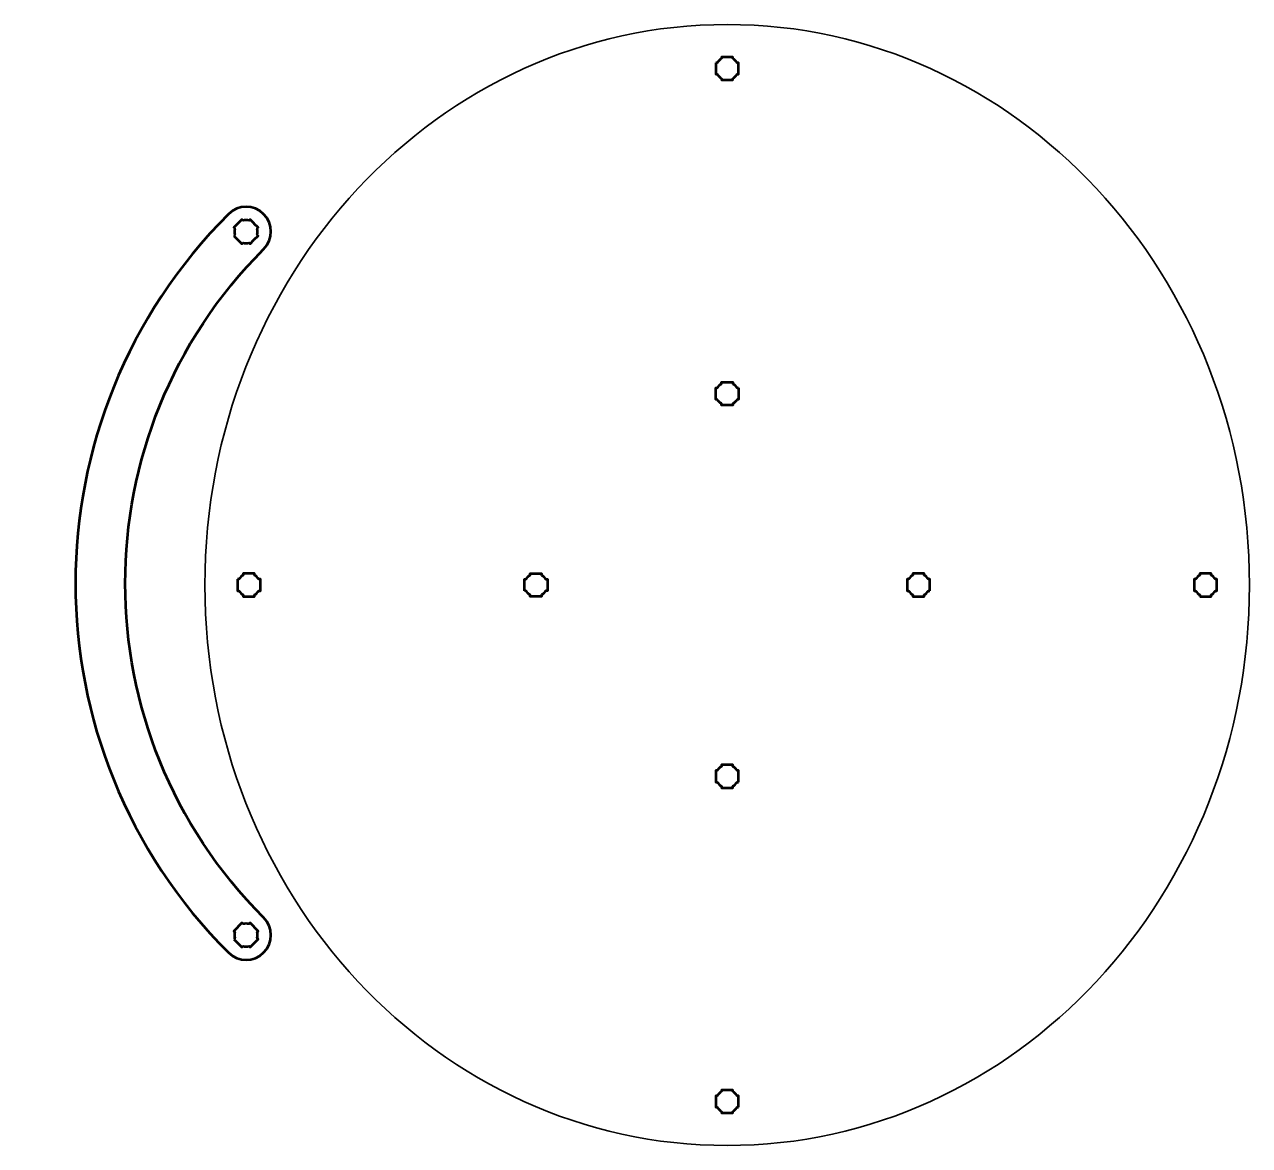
# Model space of a CAD drawing. Header units: centimetres. Extents: x -215 to 208, y -170 to 139.
# Drawn here: x -118.36 to -86.35, y -118.65 to -89.35 of the extents above; entities that cross this region are included whole.
import ezdxf

# ---------------------------------------------------------------- set-up
doc = ezdxf.new("R2010")
doc.units = ezdxf.units.CM
doc.header["$MEASUREMENT"] = 0
doc.layers.add('Layer 1', color=7, linetype='Continuous')

msp = doc.modelspace()

# ---------------------------------------------------------------- linework, layer by layer
at = {"layer": 'Layer 1', "color": 250, "lineweight": 35}
msp.add_ellipse((-100, -104), major_axis=(0, 14.65), ratio=0.93174061, dxfattribs=at)
at = {"layer": 'Layer 1', "color": 250, "lineweight": 53}
for points, knots in [([(-100.30005, -90.34998), (-100.30005, -90.34998), (-100.25985, -90.34998), (-100.25985, -90.34998), (-100.25985, -90.34998), (-100.23352, -90.30446), (-100.19556, -90.26653), (-100.15005, -90.2402), (-100.15005, -90.2402), (-100.15005, -90.2402), (-100.15005, -90.19998), (-100.15005, -90.19998), (-100.15005, -90.19998), (-100.15005, -90.19998), (-99.85005, -90.19998), (-99.85005, -90.19998), (-99.85005, -90.19998), (-99.85005, -90.19998), (-99.85005, -90.24017), (-99.85005, -90.24017), (-99.85005, -90.24017), (-99.80452, -90.2665), (-99.76653, -90.30445), (-99.74017, -90.34998), (-99.74017, -90.34998), (-99.74017, -90.34998), (-99.70005, -90.34998), (-99.70005, -90.34998), (-99.70005, -90.34998), (-99.70005, -90.34998), (-99.70005, -90.4954), (-99.70005, -90.4954), (-99.70005, -90.4954), (-99.70005, -90.4954), (-99.69999, -90.50005), (-99.69999, -90.50005), (-99.69999, -90.50005), (-99.69999, -90.50005), (-99.70005, -90.50469), (-99.70005, -90.50469), (-99.70005, -90.50469), (-99.70005, -90.50469), (-99.70005, -90.64998), (-99.70005, -90.64998), (-99.70005, -90.64998), (-99.70005, -90.64998), (-99.74012, -90.64998), (-99.74012, -90.64998), (-99.74012, -90.64998), (-99.76647, -90.69555), (-99.80447, -90.73356), (-99.85005, -90.75992), (-99.85005, -90.75992), (-99.85005, -90.75992), (-99.85005, -90.79998), (-99.85005, -90.79998), (-99.85005, -90.79998), (-99.85005, -90.79998), (-99.99333, -90.79998), (-99.99333, -90.79998), (-99.99333, -90.79998), (-99.99333, -90.79998), (-100, -90.80006), (-100, -90.80006), (-100, -90.80006), (-100, -90.80006), (-100.00668, -90.79998), (-100.00668, -90.79998), (-100.00668, -90.79998), (-100.00668, -90.79998), (-100.15005, -90.79998), (-100.15005, -90.79998), (-100.15005, -90.79998), (-100.15005, -90.79998), (-100.15005, -90.75988), (-100.15005, -90.75988), (-100.15005, -90.75988), (-100.19559, -90.73352), (-100.23357, -90.69553), (-100.2599, -90.64998), (-100.2599, -90.64998), (-100.2599, -90.64998), (-100.30005, -90.64998), (-100.30005, -90.64998), (-100.30005, -90.64998), (-100.30005, -90.64998), (-100.30005, -90.34998), (-100.30005, -90.34998)], [0, 0, 0, 0, 0.04545455, 0.04545455, 0.04545455, 0.04545455, 0.09090909, 0.09090909, 0.09090909, 0.09090909, 0.13636364, 0.13636364, 0.13636364, 0.13636364, 0.18181818, 0.18181818, 0.18181818, 0.18181818, 0.22727273, 0.22727273, 0.22727273, 0.22727273, 0.27272727, 0.27272727, 0.27272727, 0.27272727, 0.31818182, 0.31818182, 0.31818182, 0.31818182, 0.36363636, 0.36363636, 0.36363636, 0.36363636, 0.40909091, 0.40909091, 0.40909091, 0.40909091, 0.45454545, 0.45454545, 0.45454545, 0.45454545, 0.5, 0.5, 0.5, 0.5, 0.54545455, 0.54545455, 0.54545455, 0.54545455, 0.59090909, 0.59090909, 0.59090909, 0.59090909, 0.63636364, 0.63636364, 0.63636364, 0.63636364, 0.68181818, 0.68181818, 0.68181818, 0.68181818, 0.72727273, 0.72727273, 0.72727273, 0.72727273, 0.77272727, 0.77272727, 0.77272727, 0.77272727, 0.81818182, 0.81818182, 0.81818182, 0.81818182, 0.86363636, 0.86363636, 0.86363636, 0.86363636, 0.90909091, 0.90909091, 0.90909091, 0.90909091, 0.95454545, 0.95454545, 0.95454545, 0.95454545, 1, 1, 1, 1]), ([(-112.11456, -112.69059), (-111.86084, -112.94432), (-111.86084, -113.35597), (-112.11463, -113.60977), (-112.11463, -113.60977), (-112.36437, -113.8595), (-112.76695, -113.86349), (-113.03378, -113.60968), (-113.03378, -113.60968), (-118.36355, -108.28009), (-118.36355, -99.63557), (-113.0338, -94.30584), (-113.0338, -94.30584), (-112.78006, -94.05211), (-112.36841, -94.05211), (-112.11462, -94.30591), (-112.11462, -94.30591), (-111.86488, -94.55564), (-111.86089, -94.95823), (-112.11471, -95.22507), (-112.11471, -95.22507), (-116.93671, -100.04721), (-116.93671, -107.86845), (-112.11456, -112.69059)], [0, 0, 0, 0, 0.16666667, 0.16666667, 0.16666667, 0.16666667, 0.33333333, 0.33333333, 0.33333333, 0.33333333, 0.5, 0.5, 0.5, 0.5, 0.66666667, 0.66666667, 0.66666667, 0.66666667, 0.83333333, 0.83333333, 0.83333333, 0.83333333, 1, 1, 1, 1]), ([(-112.89243, -94.87151), (-112.89243, -94.87151), (-112.86401, -94.84308), (-112.86401, -94.84308), (-112.86401, -94.84308), (-112.87758, -94.79228), (-112.87755, -94.73861), (-112.86399, -94.68782), (-112.86399, -94.68782), (-112.86399, -94.68782), (-112.89243, -94.65938), (-112.89243, -94.65938), (-112.89243, -94.65938), (-112.89243, -94.65938), (-112.6803, -94.44724), (-112.6803, -94.44724), (-112.6803, -94.44724), (-112.6803, -94.44724), (-112.65188, -94.47566), (-112.65188, -94.47566), (-112.65188, -94.47566), (-112.60107, -94.46209), (-112.54737, -94.46206), (-112.49654, -94.47561), (-112.49654, -94.47561), (-112.49654, -94.47561), (-112.46817, -94.44724), (-112.46817, -94.44724), (-112.46817, -94.44724), (-112.46817, -94.44724), (-112.36534, -94.55007), (-112.36534, -94.55007), (-112.36534, -94.55007), (-112.36534, -94.55007), (-112.36201, -94.55332), (-112.36201, -94.55332), (-112.36201, -94.55332), (-112.36201, -94.55332), (-112.35877, -94.55664), (-112.35877, -94.55664), (-112.35877, -94.55664), (-112.35877, -94.55664), (-112.25604, -94.65938), (-112.25604, -94.65938), (-112.25604, -94.65938), (-112.25604, -94.65938), (-112.28437, -94.68771), (-112.28437, -94.68771), (-112.28437, -94.68771), (-112.27078, -94.73856), (-112.27077, -94.79231), (-112.28436, -94.84318), (-112.28436, -94.84318), (-112.28436, -94.84318), (-112.25604, -94.87151), (-112.25604, -94.87151), (-112.25604, -94.87151), (-112.25604, -94.87151), (-112.35735, -94.97282), (-112.35735, -94.97282), (-112.35735, -94.97282), (-112.35735, -94.97282), (-112.36201, -94.97759), (-112.36201, -94.97759), (-112.36201, -94.97759), (-112.36201, -94.97759), (-112.36679, -94.98226), (-112.36679, -94.98226), (-112.36679, -94.98226), (-112.36679, -94.98226), (-112.46817, -95.08364), (-112.46817, -95.08364), (-112.46817, -95.08364), (-112.46817, -95.08364), (-112.49652, -95.05528), (-112.49652, -95.05528), (-112.49652, -95.05528), (-112.54736, -95.06885), (-112.60108, -95.06884), (-112.65191, -95.05525), (-112.65191, -95.05525), (-112.65191, -95.05525), (-112.6803, -95.08364), (-112.6803, -95.08364), (-112.6803, -95.08364), (-112.6803, -95.08364), (-112.89243, -94.87151), (-112.89243, -94.87151)], [0, 0, 0, 0, 0.04545455, 0.04545455, 0.04545455, 0.04545455, 0.09090909, 0.09090909, 0.09090909, 0.09090909, 0.13636364, 0.13636364, 0.13636364, 0.13636364, 0.18181818, 0.18181818, 0.18181818, 0.18181818, 0.22727273, 0.22727273, 0.22727273, 0.22727273, 0.27272727, 0.27272727, 0.27272727, 0.27272727, 0.31818182, 0.31818182, 0.31818182, 0.31818182, 0.36363636, 0.36363636, 0.36363636, 0.36363636, 0.40909091, 0.40909091, 0.40909091, 0.40909091, 0.45454545, 0.45454545, 0.45454545, 0.45454545, 0.5, 0.5, 0.5, 0.5, 0.54545455, 0.54545455, 0.54545455, 0.54545455, 0.59090909, 0.59090909, 0.59090909, 0.59090909, 0.63636364, 0.63636364, 0.63636364, 0.63636364, 0.68181818, 0.68181818, 0.68181818, 0.68181818, 0.72727273, 0.72727273, 0.72727273, 0.72727273, 0.77272727, 0.77272727, 0.77272727, 0.77272727, 0.81818182, 0.81818182, 0.81818182, 0.81818182, 0.86363636, 0.86363636, 0.86363636, 0.86363636, 0.90909091, 0.90909091, 0.90909091, 0.90909091, 0.95454545, 0.95454545, 0.95454545, 0.95454545, 1, 1, 1, 1]), ([(-99.69987, -98.84989), (-99.69987, -98.84989), (-99.74007, -98.84989), (-99.74007, -98.84989), (-99.74007, -98.84989), (-99.7664, -98.80437), (-99.80436, -98.76644), (-99.84987, -98.74011), (-99.84987, -98.74011), (-99.84987, -98.74011), (-99.84987, -98.69989), (-99.84987, -98.69989), (-99.84987, -98.69989), (-99.84987, -98.69989), (-100.14987, -98.69989), (-100.14987, -98.69989), (-100.14987, -98.69989), (-100.14987, -98.69989), (-100.14987, -98.74008), (-100.14987, -98.74008), (-100.14987, -98.74008), (-100.1954, -98.76641), (-100.23339, -98.80436), (-100.25975, -98.84989), (-100.25975, -98.84989), (-100.25975, -98.84989), (-100.29987, -98.84989), (-100.29987, -98.84989), (-100.29987, -98.84989), (-100.29987, -98.84989), (-100.29987, -98.99531), (-100.29987, -98.99531), (-100.29987, -98.99531), (-100.29987, -98.99531), (-100.29993, -98.99996), (-100.29993, -98.99996), (-100.29993, -98.99996), (-100.29993, -98.99996), (-100.29987, -99.0046), (-100.29987, -99.0046), (-100.29987, -99.0046), (-100.29987, -99.0046), (-100.29987, -99.14989), (-100.29987, -99.14989), (-100.29987, -99.14989), (-100.29987, -99.14989), (-100.2598, -99.14989), (-100.2598, -99.14989), (-100.2598, -99.14989), (-100.23345, -99.19546), (-100.19545, -99.23347), (-100.14987, -99.25983), (-100.14987, -99.25983), (-100.14987, -99.25983), (-100.14987, -99.29989), (-100.14987, -99.29989), (-100.14987, -99.29989), (-100.14987, -99.29989), (-100.00659, -99.29989), (-100.00659, -99.29989), (-100.00659, -99.29989), (-100.00659, -99.29989), (-99.99992, -99.29997), (-99.99992, -99.29997), (-99.99992, -99.29997), (-99.99992, -99.29997), (-99.99324, -99.29989), (-99.99324, -99.29989), (-99.99324, -99.29989), (-99.99324, -99.29989), (-99.84987, -99.29989), (-99.84987, -99.29989), (-99.84987, -99.29989), (-99.84987, -99.29989), (-99.84987, -99.25979), (-99.84987, -99.25979), (-99.84987, -99.25979), (-99.80433, -99.23343), (-99.76635, -99.19544), (-99.74002, -99.14989), (-99.74002, -99.14989), (-99.74002, -99.14989), (-99.69987, -99.14989), (-99.69987, -99.14989), (-99.69987, -99.14989), (-99.69987, -99.14989), (-99.69987, -98.84989), (-99.69987, -98.84989)], [0, 0, 0, 0, 0.04545455, 0.04545455, 0.04545455, 0.04545455, 0.09090909, 0.09090909, 0.09090909, 0.09090909, 0.13636364, 0.13636364, 0.13636364, 0.13636364, 0.18181818, 0.18181818, 0.18181818, 0.18181818, 0.22727273, 0.22727273, 0.22727273, 0.22727273, 0.27272727, 0.27272727, 0.27272727, 0.27272727, 0.31818182, 0.31818182, 0.31818182, 0.31818182, 0.36363636, 0.36363636, 0.36363636, 0.36363636, 0.40909091, 0.40909091, 0.40909091, 0.40909091, 0.45454545, 0.45454545, 0.45454545, 0.45454545, 0.5, 0.5, 0.5, 0.5, 0.54545455, 0.54545455, 0.54545455, 0.54545455, 0.59090909, 0.59090909, 0.59090909, 0.59090909, 0.63636364, 0.63636364, 0.63636364, 0.63636364, 0.68181818, 0.68181818, 0.68181818, 0.68181818, 0.72727273, 0.72727273, 0.72727273, 0.72727273, 0.77272727, 0.77272727, 0.77272727, 0.77272727, 0.81818182, 0.81818182, 0.81818182, 0.81818182, 0.86363636, 0.86363636, 0.86363636, 0.86363636, 0.90909091, 0.90909091, 0.90909091, 0.90909091, 0.95454545, 0.95454545, 0.95454545, 0.95454545, 1, 1, 1, 1]), ([(-112.80005, -103.84998), (-112.80005, -103.84998), (-112.75985, -103.84998), (-112.75985, -103.84998), (-112.75985, -103.84998), (-112.73352, -103.80446), (-112.69556, -103.76653), (-112.65005, -103.7402), (-112.65005, -103.7402), (-112.65005, -103.7402), (-112.65005, -103.69998), (-112.65005, -103.69998), (-112.65005, -103.69998), (-112.65005, -103.69998), (-112.35005, -103.69998), (-112.35005, -103.69998), (-112.35005, -103.69998), (-112.35005, -103.69998), (-112.35005, -103.74017), (-112.35005, -103.74017), (-112.35005, -103.74017), (-112.30452, -103.7665), (-112.26653, -103.80445), (-112.24017, -103.84998), (-112.24017, -103.84998), (-112.24017, -103.84998), (-112.20005, -103.84998), (-112.20005, -103.84998), (-112.20005, -103.84998), (-112.20005, -103.84998), (-112.20005, -103.9954), (-112.20005, -103.9954), (-112.20005, -103.9954), (-112.20005, -103.9954), (-112.19999, -104.00005), (-112.19999, -104.00005), (-112.19999, -104.00005), (-112.19999, -104.00005), (-112.20005, -104.00469), (-112.20005, -104.00469), (-112.20005, -104.00469), (-112.20005, -104.00469), (-112.20005, -104.14998), (-112.20005, -104.14998), (-112.20005, -104.14998), (-112.20005, -104.14998), (-112.24012, -104.14998), (-112.24012, -104.14998), (-112.24012, -104.14998), (-112.26647, -104.19555), (-112.30447, -104.23356), (-112.35005, -104.25992), (-112.35005, -104.25992), (-112.35005, -104.25992), (-112.35005, -104.29998), (-112.35005, -104.29998), (-112.35005, -104.29998), (-112.35005, -104.29998), (-112.49333, -104.29998), (-112.49333, -104.29998), (-112.49333, -104.29998), (-112.49333, -104.29998), (-112.5, -104.30006), (-112.5, -104.30006), (-112.5, -104.30006), (-112.5, -104.30006), (-112.50668, -104.29998), (-112.50668, -104.29998), (-112.50668, -104.29998), (-112.50668, -104.29998), (-112.65005, -104.29998), (-112.65005, -104.29998), (-112.65005, -104.29998), (-112.65005, -104.29998), (-112.65005, -104.25988), (-112.65005, -104.25988), (-112.65005, -104.25988), (-112.69559, -104.23352), (-112.73357, -104.19553), (-112.7599, -104.14998), (-112.7599, -104.14998), (-112.7599, -104.14998), (-112.80005, -104.14998), (-112.80005, -104.14998), (-112.80005, -104.14998), (-112.80005, -104.14998), (-112.80005, -103.84998), (-112.80005, -103.84998)], [0, 0, 0, 0, 0.04545455, 0.04545455, 0.04545455, 0.04545455, 0.09090909, 0.09090909, 0.09090909, 0.09090909, 0.13636364, 0.13636364, 0.13636364, 0.13636364, 0.18181818, 0.18181818, 0.18181818, 0.18181818, 0.22727273, 0.22727273, 0.22727273, 0.22727273, 0.27272727, 0.27272727, 0.27272727, 0.27272727, 0.31818182, 0.31818182, 0.31818182, 0.31818182, 0.36363636, 0.36363636, 0.36363636, 0.36363636, 0.40909091, 0.40909091, 0.40909091, 0.40909091, 0.45454545, 0.45454545, 0.45454545, 0.45454545, 0.5, 0.5, 0.5, 0.5, 0.54545455, 0.54545455, 0.54545455, 0.54545455, 0.59090909, 0.59090909, 0.59090909, 0.59090909, 0.63636364, 0.63636364, 0.63636364, 0.63636364, 0.68181818, 0.68181818, 0.68181818, 0.68181818, 0.72727273, 0.72727273, 0.72727273, 0.72727273, 0.77272727, 0.77272727, 0.77272727, 0.77272727, 0.81818182, 0.81818182, 0.81818182, 0.81818182, 0.86363636, 0.86363636, 0.86363636, 0.86363636, 0.90909091, 0.90909091, 0.90909091, 0.90909091, 0.95454545, 0.95454545, 0.95454545, 0.95454545, 1, 1, 1, 1]), ([(-105.29996, -104.1499), (-105.29996, -104.1499), (-105.25976, -104.1499), (-105.25976, -104.1499), (-105.25976, -104.1499), (-105.23343, -104.19542), (-105.19547, -104.23335), (-105.14996, -104.25968), (-105.14996, -104.25968), (-105.14996, -104.25968), (-105.14996, -104.2999), (-105.14996, -104.2999), (-105.14996, -104.2999), (-105.14996, -104.2999), (-104.84996, -104.2999), (-104.84996, -104.2999), (-104.84996, -104.2999), (-104.84996, -104.2999), (-104.84996, -104.25971), (-104.84996, -104.25971), (-104.84996, -104.25971), (-104.80443, -104.23338), (-104.76644, -104.19543), (-104.74008, -104.1499), (-104.74008, -104.1499), (-104.74008, -104.1499), (-104.69996, -104.1499), (-104.69996, -104.1499), (-104.69996, -104.1499), (-104.69996, -104.1499), (-104.69996, -104.00448), (-104.69996, -104.00448), (-104.69996, -104.00448), (-104.69996, -104.00448), (-104.6999, -103.99983), (-104.6999, -103.99983), (-104.6999, -103.99983), (-104.6999, -103.99983), (-104.69996, -103.99519), (-104.69996, -103.99519), (-104.69996, -103.99519), (-104.69996, -103.99519), (-104.69996, -103.8499), (-104.69996, -103.8499), (-104.69996, -103.8499), (-104.69996, -103.8499), (-104.74003, -103.8499), (-104.74003, -103.8499), (-104.74003, -103.8499), (-104.76638, -103.80433), (-104.80438, -103.76632), (-104.84996, -103.73996), (-104.84996, -103.73996), (-104.84996, -103.73996), (-104.84996, -103.6999), (-104.84996, -103.6999), (-104.84996, -103.6999), (-104.84996, -103.6999), (-104.99324, -103.6999), (-104.99324, -103.6999), (-104.99324, -103.6999), (-104.99324, -103.6999), (-104.99991, -103.69982), (-104.99991, -103.69982), (-104.99991, -103.69982), (-104.99991, -103.69982), (-105.00659, -103.6999), (-105.00659, -103.6999), (-105.00659, -103.6999), (-105.00659, -103.6999), (-105.14996, -103.6999), (-105.14996, -103.6999), (-105.14996, -103.6999), (-105.14996, -103.6999), (-105.14996, -103.74), (-105.14996, -103.74), (-105.14996, -103.74), (-105.1955, -103.76636), (-105.23348, -103.80435), (-105.25981, -103.8499), (-105.25981, -103.8499), (-105.25981, -103.8499), (-105.29996, -103.8499), (-105.29996, -103.8499), (-105.29996, -103.8499), (-105.29996, -103.8499), (-105.29996, -104.1499), (-105.29996, -104.1499)], [0, 0, 0, 0, 0.04545455, 0.04545455, 0.04545455, 0.04545455, 0.09090909, 0.09090909, 0.09090909, 0.09090909, 0.13636364, 0.13636364, 0.13636364, 0.13636364, 0.18181818, 0.18181818, 0.18181818, 0.18181818, 0.22727273, 0.22727273, 0.22727273, 0.22727273, 0.27272727, 0.27272727, 0.27272727, 0.27272727, 0.31818182, 0.31818182, 0.31818182, 0.31818182, 0.36363636, 0.36363636, 0.36363636, 0.36363636, 0.40909091, 0.40909091, 0.40909091, 0.40909091, 0.45454545, 0.45454545, 0.45454545, 0.45454545, 0.5, 0.5, 0.5, 0.5, 0.54545455, 0.54545455, 0.54545455, 0.54545455, 0.59090909, 0.59090909, 0.59090909, 0.59090909, 0.63636364, 0.63636364, 0.63636364, 0.63636364, 0.68181818, 0.68181818, 0.68181818, 0.68181818, 0.72727273, 0.72727273, 0.72727273, 0.72727273, 0.77272727, 0.77272727, 0.77272727, 0.77272727, 0.81818182, 0.81818182, 0.81818182, 0.81818182, 0.86363636, 0.86363636, 0.86363636, 0.86363636, 0.90909091, 0.90909091, 0.90909091, 0.90909091, 0.95454545, 0.95454545, 0.95454545, 0.95454545, 1, 1, 1, 1]), ([(-94.69988, -104.1499), (-94.69988, -104.1499), (-94.74008, -104.1499), (-94.74008, -104.1499), (-94.74008, -104.1499), (-94.76641, -104.19542), (-94.80437, -104.23335), (-94.84988, -104.25968), (-94.84988, -104.25968), (-94.84988, -104.25968), (-94.84988, -104.2999), (-94.84988, -104.2999), (-94.84988, -104.2999), (-94.84988, -104.2999), (-95.14988, -104.2999), (-95.14988, -104.2999), (-95.14988, -104.2999), (-95.14988, -104.2999), (-95.14988, -104.25971), (-95.14988, -104.25971), (-95.14988, -104.25971), (-95.19541, -104.23338), (-95.2334, -104.19543), (-95.25976, -104.1499), (-95.25976, -104.1499), (-95.25976, -104.1499), (-95.29988, -104.1499), (-95.29988, -104.1499), (-95.29988, -104.1499), (-95.29988, -104.1499), (-95.29988, -104.00448), (-95.29988, -104.00448), (-95.29988, -104.00448), (-95.29988, -104.00448), (-95.29994, -103.99983), (-95.29994, -103.99983), (-95.29994, -103.99983), (-95.29994, -103.99983), (-95.29988, -103.99519), (-95.29988, -103.99519), (-95.29988, -103.99519), (-95.29988, -103.99519), (-95.29988, -103.8499), (-95.29988, -103.8499), (-95.29988, -103.8499), (-95.29988, -103.8499), (-95.25981, -103.8499), (-95.25981, -103.8499), (-95.25981, -103.8499), (-95.23346, -103.80433), (-95.19546, -103.76632), (-95.14988, -103.73996), (-95.14988, -103.73996), (-95.14988, -103.73996), (-95.14988, -103.6999), (-95.14988, -103.6999), (-95.14988, -103.6999), (-95.14988, -103.6999), (-95.0066, -103.6999), (-95.0066, -103.6999), (-95.0066, -103.6999), (-95.0066, -103.6999), (-94.99993, -103.69982), (-94.99993, -103.69982), (-94.99993, -103.69982), (-94.99993, -103.69982), (-94.99325, -103.6999), (-94.99325, -103.6999), (-94.99325, -103.6999), (-94.99325, -103.6999), (-94.84988, -103.6999), (-94.84988, -103.6999), (-94.84988, -103.6999), (-94.84988, -103.6999), (-94.84988, -103.74), (-94.84988, -103.74), (-94.84988, -103.74), (-94.80434, -103.76636), (-94.76636, -103.80435), (-94.74003, -103.8499), (-94.74003, -103.8499), (-94.74003, -103.8499), (-94.69988, -103.8499), (-94.69988, -103.8499), (-94.69988, -103.8499), (-94.69988, -103.8499), (-94.69988, -104.1499), (-94.69988, -104.1499)], [0, 0, 0, 0, 0.04545455, 0.04545455, 0.04545455, 0.04545455, 0.09090909, 0.09090909, 0.09090909, 0.09090909, 0.13636364, 0.13636364, 0.13636364, 0.13636364, 0.18181818, 0.18181818, 0.18181818, 0.18181818, 0.22727273, 0.22727273, 0.22727273, 0.22727273, 0.27272727, 0.27272727, 0.27272727, 0.27272727, 0.31818182, 0.31818182, 0.31818182, 0.31818182, 0.36363636, 0.36363636, 0.36363636, 0.36363636, 0.40909091, 0.40909091, 0.40909091, 0.40909091, 0.45454545, 0.45454545, 0.45454545, 0.45454545, 0.5, 0.5, 0.5, 0.5, 0.54545455, 0.54545455, 0.54545455, 0.54545455, 0.59090909, 0.59090909, 0.59090909, 0.59090909, 0.63636364, 0.63636364, 0.63636364, 0.63636364, 0.68181818, 0.68181818, 0.68181818, 0.68181818, 0.72727273, 0.72727273, 0.72727273, 0.72727273, 0.77272727, 0.77272727, 0.77272727, 0.77272727, 0.81818182, 0.81818182, 0.81818182, 0.81818182, 0.86363636, 0.86363636, 0.86363636, 0.86363636, 0.90909091, 0.90909091, 0.90909091, 0.90909091, 0.95454545, 0.95454545, 0.95454545, 0.95454545, 1, 1, 1, 1]), ([(-99.69987, -109.14989), (-99.69987, -109.14989), (-99.74007, -109.14989), (-99.74007, -109.14989), (-99.74007, -109.14989), (-99.7664, -109.19541), (-99.80436, -109.23334), (-99.84987, -109.25967), (-99.84987, -109.25967), (-99.84987, -109.25967), (-99.84987, -109.29989), (-99.84987, -109.29989), (-99.84987, -109.29989), (-99.84987, -109.29989), (-100.14987, -109.29989), (-100.14987, -109.29989), (-100.14987, -109.29989), (-100.14987, -109.29989), (-100.14987, -109.2597), (-100.14987, -109.2597), (-100.14987, -109.2597), (-100.1954, -109.23337), (-100.23339, -109.19542), (-100.25975, -109.14989), (-100.25975, -109.14989), (-100.25975, -109.14989), (-100.29987, -109.14989), (-100.29987, -109.14989), (-100.29987, -109.14989), (-100.29987, -109.14989), (-100.29987, -109.00447), (-100.29987, -109.00447), (-100.29987, -109.00447), (-100.29987, -109.00447), (-100.29993, -108.99982), (-100.29993, -108.99982), (-100.29993, -108.99982), (-100.29993, -108.99982), (-100.29987, -108.99518), (-100.29987, -108.99518), (-100.29987, -108.99518), (-100.29987, -108.99518), (-100.29987, -108.84989), (-100.29987, -108.84989), (-100.29987, -108.84989), (-100.29987, -108.84989), (-100.2598, -108.84989), (-100.2598, -108.84989), (-100.2598, -108.84989), (-100.23345, -108.80432), (-100.19545, -108.76631), (-100.14987, -108.73995), (-100.14987, -108.73995), (-100.14987, -108.73995), (-100.14987, -108.69989), (-100.14987, -108.69989), (-100.14987, -108.69989), (-100.14987, -108.69989), (-100.00659, -108.69989), (-100.00659, -108.69989), (-100.00659, -108.69989), (-100.00659, -108.69989), (-99.99992, -108.69981), (-99.99992, -108.69981), (-99.99992, -108.69981), (-99.99992, -108.69981), (-99.99324, -108.69989), (-99.99324, -108.69989), (-99.99324, -108.69989), (-99.99324, -108.69989), (-99.84987, -108.69989), (-99.84987, -108.69989), (-99.84987, -108.69989), (-99.84987, -108.69989), (-99.84987, -108.73999), (-99.84987, -108.73999), (-99.84987, -108.73999), (-99.80433, -108.76635), (-99.76635, -108.80434), (-99.74002, -108.84989), (-99.74002, -108.84989), (-99.74002, -108.84989), (-99.69987, -108.84989), (-99.69987, -108.84989), (-99.69987, -108.84989), (-99.69987, -108.84989), (-99.69987, -109.14989), (-99.69987, -109.14989)], [0, 0, 0, 0, 0.04545455, 0.04545455, 0.04545455, 0.04545455, 0.09090909, 0.09090909, 0.09090909, 0.09090909, 0.13636364, 0.13636364, 0.13636364, 0.13636364, 0.18181818, 0.18181818, 0.18181818, 0.18181818, 0.22727273, 0.22727273, 0.22727273, 0.22727273, 0.27272727, 0.27272727, 0.27272727, 0.27272727, 0.31818182, 0.31818182, 0.31818182, 0.31818182, 0.36363636, 0.36363636, 0.36363636, 0.36363636, 0.40909091, 0.40909091, 0.40909091, 0.40909091, 0.45454545, 0.45454545, 0.45454545, 0.45454545, 0.5, 0.5, 0.5, 0.5, 0.54545455, 0.54545455, 0.54545455, 0.54545455, 0.59090909, 0.59090909, 0.59090909, 0.59090909, 0.63636364, 0.63636364, 0.63636364, 0.63636364, 0.68181818, 0.68181818, 0.68181818, 0.68181818, 0.72727273, 0.72727273, 0.72727273, 0.72727273, 0.77272727, 0.77272727, 0.77272727, 0.77272727, 0.81818182, 0.81818182, 0.81818182, 0.81818182, 0.86363636, 0.86363636, 0.86363636, 0.86363636, 0.90909091, 0.90909091, 0.90909091, 0.90909091, 0.95454545, 0.95454545, 0.95454545, 0.95454545, 1, 1, 1, 1]), ([(-112.89243, -113.25627), (-112.89243, -113.25627), (-112.86401, -113.22784), (-112.86401, -113.22784), (-112.86401, -113.22784), (-112.87758, -113.17704), (-112.87755, -113.12338), (-112.86399, -113.07258), (-112.86399, -113.07258), (-112.86399, -113.07258), (-112.89243, -113.04414), (-112.89243, -113.04414), (-112.89243, -113.04414), (-112.89243, -113.04414), (-112.6803, -112.83201), (-112.6803, -112.83201), (-112.6803, -112.83201), (-112.6803, -112.83201), (-112.65188, -112.86043), (-112.65188, -112.86043), (-112.65188, -112.86043), (-112.60107, -112.84685), (-112.54737, -112.84682), (-112.49654, -112.86038), (-112.49654, -112.86038), (-112.49654, -112.86038), (-112.46817, -112.83201), (-112.46817, -112.83201), (-112.46817, -112.83201), (-112.46817, -112.83201), (-112.36534, -112.93483), (-112.36534, -112.93483), (-112.36534, -112.93483), (-112.36534, -112.93483), (-112.36201, -112.93808), (-112.36201, -112.93808), (-112.36201, -112.93808), (-112.36201, -112.93808), (-112.35877, -112.9414), (-112.35877, -112.9414), (-112.35877, -112.9414), (-112.35877, -112.9414), (-112.25604, -113.04414), (-112.25604, -113.04414), (-112.25604, -113.04414), (-112.25604, -113.04414), (-112.28437, -113.07247), (-112.28437, -113.07247), (-112.28437, -113.07247), (-112.27078, -113.12333), (-112.27077, -113.17707), (-112.28436, -113.22794), (-112.28436, -113.22794), (-112.28436, -113.22794), (-112.25604, -113.25627), (-112.25604, -113.25627), (-112.25604, -113.25627), (-112.25604, -113.25627), (-112.35735, -113.35758), (-112.35735, -113.35758), (-112.35735, -113.35758), (-112.35735, -113.35758), (-112.36201, -113.36236), (-112.36201, -113.36236), (-112.36201, -113.36236), (-112.36201, -113.36236), (-112.36679, -113.36702), (-112.36679, -113.36702), (-112.36679, -113.36702), (-112.36679, -113.36702), (-112.46817, -113.4684), (-112.46817, -113.4684), (-112.46817, -113.4684), (-112.46817, -113.4684), (-112.49652, -113.44005), (-112.49652, -113.44005), (-112.49652, -113.44005), (-112.54736, -113.45361), (-112.60108, -113.4536), (-112.65191, -113.44001), (-112.65191, -113.44001), (-112.65191, -113.44001), (-112.6803, -113.4684), (-112.6803, -113.4684), (-112.6803, -113.4684), (-112.6803, -113.4684), (-112.89243, -113.25627), (-112.89243, -113.25627)], [0, 0, 0, 0, 0.04545455, 0.04545455, 0.04545455, 0.04545455, 0.09090909, 0.09090909, 0.09090909, 0.09090909, 0.13636364, 0.13636364, 0.13636364, 0.13636364, 0.18181818, 0.18181818, 0.18181818, 0.18181818, 0.22727273, 0.22727273, 0.22727273, 0.22727273, 0.27272727, 0.27272727, 0.27272727, 0.27272727, 0.31818182, 0.31818182, 0.31818182, 0.31818182, 0.36363636, 0.36363636, 0.36363636, 0.36363636, 0.40909091, 0.40909091, 0.40909091, 0.40909091, 0.45454545, 0.45454545, 0.45454545, 0.45454545, 0.5, 0.5, 0.5, 0.5, 0.54545455, 0.54545455, 0.54545455, 0.54545455, 0.59090909, 0.59090909, 0.59090909, 0.59090909, 0.63636364, 0.63636364, 0.63636364, 0.63636364, 0.68181818, 0.68181818, 0.68181818, 0.68181818, 0.72727273, 0.72727273, 0.72727273, 0.72727273, 0.77272727, 0.77272727, 0.77272727, 0.77272727, 0.81818182, 0.81818182, 0.81818182, 0.81818182, 0.86363636, 0.86363636, 0.86363636, 0.86363636, 0.90909091, 0.90909091, 0.90909091, 0.90909091, 0.95454545, 0.95454545, 0.95454545, 0.95454545, 1, 1, 1, 1])]:
    msp.add_open_spline(points, degree=3, knots=knots, dxfattribs=at)
at = {"layer": 'Layer 1', "lineweight": 53}
for points in [[(-87.64987, -104.29994), (-87.64987, -104.29994), (-87.64987, -104.25983), (-87.64987, -104.25983), (-87.64987, -104.25983), (-87.69549, -104.23351), (-87.73338, -104.19548), (-87.75969, -104.15001), (-87.75969, -104.15001), (-87.75969, -104.15001), (-87.79995, -104.15001), (-87.79995, -104.15001), (-87.79995, -104.15001), (-87.79995, -104.15001), (-87.79995, -103.99993), (-87.79995, -103.99993), (-87.79995, -103.99993), (-87.79995, -103.99993), (-87.79995, -103.85), (-87.79995, -103.85), (-87.79995, -103.85), (-87.79995, -103.85), (-87.75969, -103.85), (-87.75969, -103.85), (-87.75969, -103.85), (-87.73338, -103.80439), (-87.69549, -103.76647), (-87.64987, -103.74015), (-87.64987, -103.74015), (-87.64987, -103.74015), (-87.64987, -103.69993), (-87.64987, -103.69993), (-87.64987, -103.69993), (-87.64987, -103.69993), (-87.49994, -103.69993), (-87.49994, -103.69993), (-87.49994, -103.69993), (-87.49994, -103.69993), (-87.34987, -103.69993), (-87.34987, -103.69993), (-87.34987, -103.69993), (-87.34987, -103.69993), (-87.34987, -103.74015), (-87.34987, -103.74015), (-87.34987, -103.74015), (-87.3044, -103.76647), (-87.26637, -103.80439), (-87.24005, -103.85), (-87.24005, -103.85), (-87.24005, -103.85), (-87.19994, -103.85), (-87.19994, -103.85), (-87.19994, -103.85), (-87.19994, -103.85), (-87.19994, -103.99993), (-87.19994, -103.99993), (-87.19994, -103.99993), (-87.19994, -103.99993), (-87.19994, -104.15001), (-87.19994, -104.15001), (-87.19994, -104.15001), (-87.19994, -104.15001), (-87.24005, -104.15001), (-87.24005, -104.15001), (-87.24005, -104.15001), (-87.26637, -104.19548), (-87.3044, -104.23351), (-87.34987, -104.25983), (-87.34987, -104.25983), (-87.34987, -104.25983), (-87.34987, -104.29994), (-87.34987, -104.29994), (-87.34987, -104.29994), (-87.34987, -104.29994), (-87.49994, -104.29994), (-87.49994, -104.29994), (-87.49994, -104.29994), (-87.49994, -104.29994), (-87.64987, -104.29994), (-87.64987, -104.29994)], [(-99.70002, -117.64995), (-99.70002, -117.64995), (-99.74013, -117.64995), (-99.74013, -117.64995), (-99.74013, -117.64995), (-99.76645, -117.69556), (-99.80448, -117.73348), (-99.84995, -117.7598), (-99.84995, -117.7598), (-99.84995, -117.7598), (-99.84995, -117.80002), (-99.84995, -117.80002), (-99.84995, -117.80002), (-99.84995, -117.80002), (-100.00003, -117.80002), (-100.00003, -117.80002), (-100.00003, -117.80002), (-100.00003, -117.80002), (-100.14996, -117.80002), (-100.14996, -117.80002), (-100.14996, -117.80002), (-100.14996, -117.80002), (-100.14996, -117.7598), (-100.14996, -117.7598), (-100.14996, -117.7598), (-100.19557, -117.73348), (-100.23349, -117.69556), (-100.25981, -117.64995), (-100.25981, -117.64995), (-100.25981, -117.64995), (-100.30003, -117.64995), (-100.30003, -117.64995), (-100.30003, -117.64995), (-100.30003, -117.64995), (-100.30003, -117.50002), (-100.30003, -117.50002), (-100.30003, -117.50002), (-100.30003, -117.50002), (-100.30003, -117.34994), (-100.30003, -117.34994), (-100.30003, -117.34994), (-100.30003, -117.34994), (-100.25981, -117.34994), (-100.25981, -117.34994), (-100.25981, -117.34994), (-100.23349, -117.30447), (-100.19557, -117.26644), (-100.14996, -117.24012), (-100.14996, -117.24012), (-100.14996, -117.24012), (-100.14996, -117.20001), (-100.14996, -117.20001), (-100.14996, -117.20001), (-100.14996, -117.20001), (-100.00003, -117.20001), (-100.00003, -117.20001), (-100.00003, -117.20001), (-100.00003, -117.20001), (-99.84995, -117.20001), (-99.84995, -117.20001), (-99.84995, -117.20001), (-99.84995, -117.20001), (-99.84995, -117.24012), (-99.84995, -117.24012), (-99.84995, -117.24012), (-99.80448, -117.26644), (-99.76645, -117.30447), (-99.74013, -117.34994), (-99.74013, -117.34994), (-99.74013, -117.34994), (-99.70002, -117.34994), (-99.70002, -117.34994), (-99.70002, -117.34994), (-99.70002, -117.34994), (-99.70002, -117.50002), (-99.70002, -117.50002), (-99.70002, -117.50002), (-99.70002, -117.50002), (-99.70002, -117.64995), (-99.70002, -117.64995)]]:
    msp.add_open_spline(points, degree=3, knots=[0, 0, 0, 0, 0.05, 0.05, 0.05, 0.05, 0.1, 0.1, 0.1, 0.1, 0.15, 0.15, 0.15, 0.15, 0.2, 0.2, 0.2, 0.2, 0.25, 0.25, 0.25, 0.25, 0.3, 0.3, 0.3, 0.3, 0.35, 0.35, 0.35, 0.35, 0.4, 0.4, 0.4, 0.4, 0.45, 0.45, 0.45, 0.45, 0.5, 0.5, 0.5, 0.5, 0.55, 0.55, 0.55, 0.55, 0.6, 0.6, 0.6, 0.6, 0.65, 0.65, 0.65, 0.65, 0.7, 0.7, 0.7, 0.7, 0.75, 0.75, 0.75, 0.75, 0.8, 0.8, 0.8, 0.8, 0.85, 0.85, 0.85, 0.85, 0.9, 0.9, 0.9, 0.9, 0.95, 0.95, 0.95, 0.95, 1, 1, 1, 1], dxfattribs=at)

doc.saveas('drawing.dxf')
